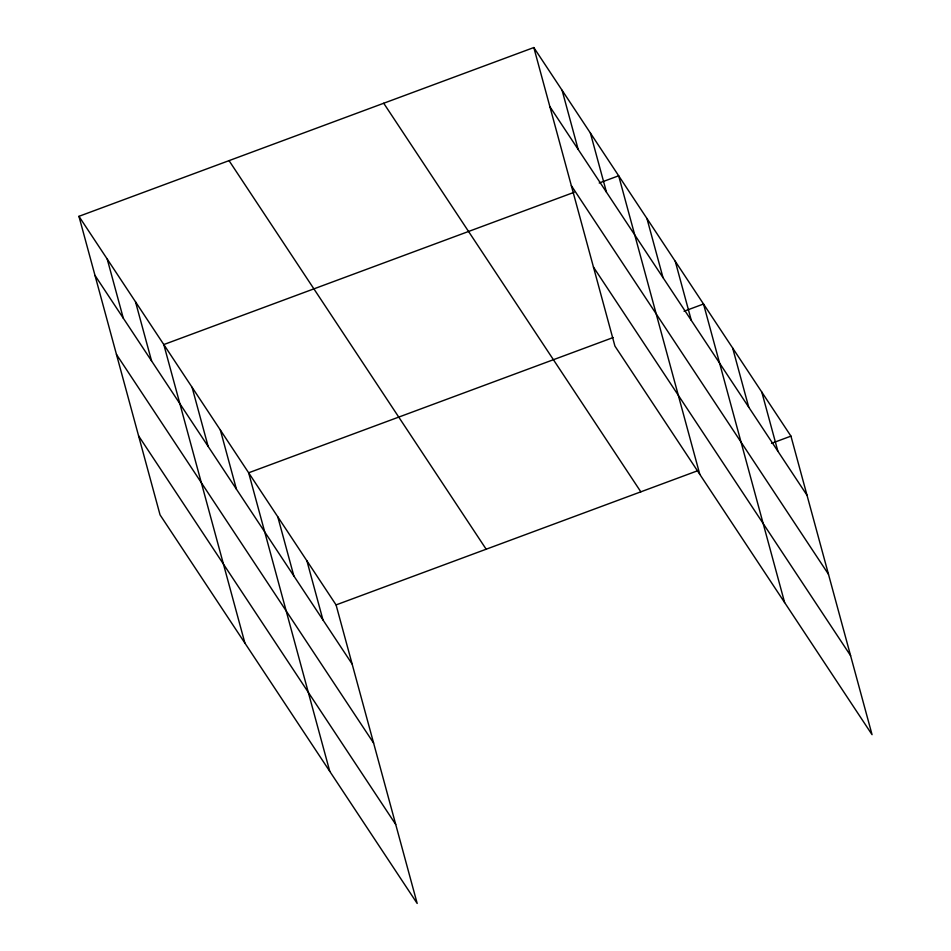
<?xml version="1.0" encoding="UTF-8"?>
<svg xmlns="http://www.w3.org/2000/svg" width="951" height="951" viewBox="0 0 951 951"><rect width="100%" height="100%" fill="white"/><g stroke="black" fill="none" stroke-linecap="round" stroke-linejoin="round"><path stroke-width="1.43" d="M78.945 216.329L336.072 604.907L417.18 903.45L160.053 514.871L78.945 216.329L533.82 47.55L790.947 436.129L872.055 734.671L614.928 346.093L533.82 47.55M574.19 192.28L163.798 344.559L244.906 643.102M599.213 182.996L618.673 175.78L699.781 474.323M613.181 337.534L248.651 472.79L329.759 771.332M684.066 311.239L703.526 304.011L784.634 602.554M336.072 604.907L697.82 470.686M771.487 443.356L790.947 436.129M549.88 106.667L807.007 495.245M571.349 185.671L828.476 574.249M593.46 267.076L850.598 655.655M383.705 103.243L640.843 491.833M229.048 160.636L486.175 549.214M95.005 275.445L352.132 664.024M116.474 354.45L373.6 743.04M138.584 435.855L395.711 824.434M761.81 392.097L777.87 451.202M732.662 348.054L748.722 407.171M675.246 261.263L691.306 320.38M646.953 218.528L663.013 277.644M590.393 133.033L606.453 192.15M562.1 90.297L578.16 149.402M306.923 560.876L322.983 619.981M277.787 516.833L293.847 575.949M220.359 430.054L236.419 489.159M192.078 387.307L208.138 446.423M135.506 301.824L151.566 360.928M107.225 259.076L123.285 318.193"/></g></svg>
